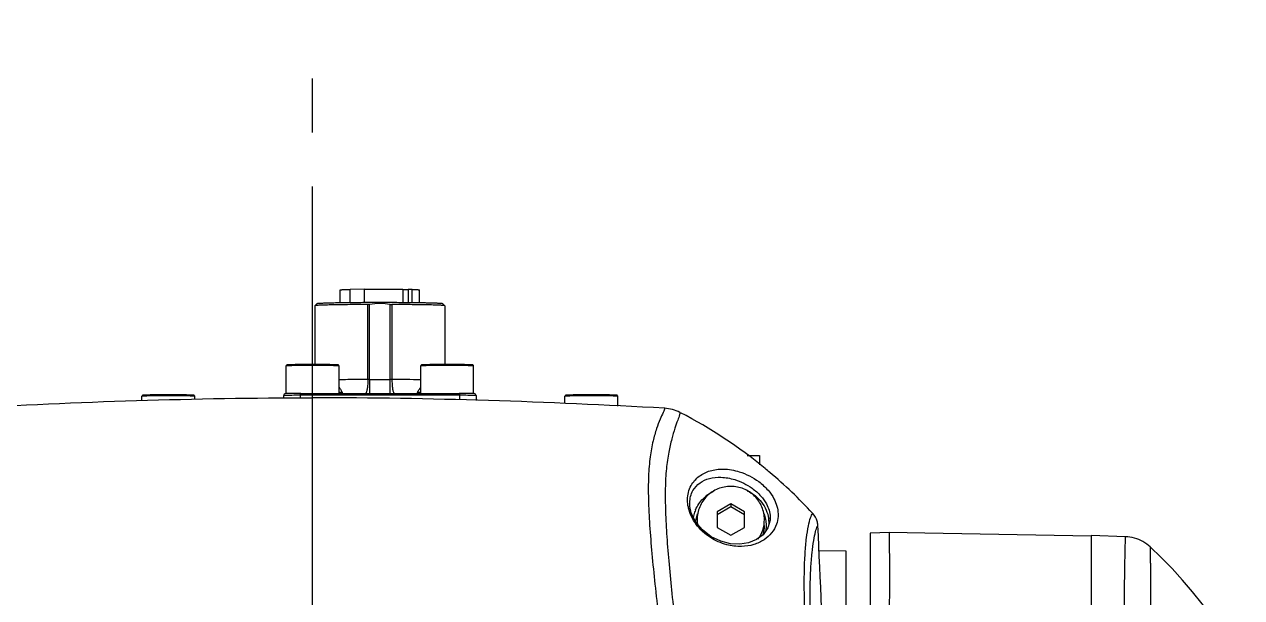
# Model space of a CAD drawing. Header units: millimetres. Extents: x 5828 to 6704, y 123 to 421.
# Drawn here: x 6371.27 to 6379.71, y 275.96 to 279.94 of the extents above; entities that cross this region are included whole.
import ezdxf

# ---------------------------------------------------------------- set-up
doc = ezdxf.new("R2010")
doc.units = ezdxf.units.MM
doc.linetypes.add('CENTER', pattern=[0.6, 0.375, -0.075, 0.075, -0.075])
doc.layers.add('中心线', color=7, linetype='Continuous')
doc.layers.add('外形图', color=7, linetype='Continuous')

msp = doc.modelspace()

# ---------------------------------------------------------------- linework, layer by layer
at = {"layer": '中心线', "linetype": 'CENTER', "ltscale": 5}
msp.add_line((6373.2689, 231.9387), (6373.2689, 279.9387), dxfattribs=at)
at = {"layer": '外形图', "color": 7, "linetype": 'Continuous'}
for p, q in [((6373.4606, 278.0072), (6373.4606, 278.0973)), ((6373.6266, 278.1022), (6373.5292, 278.1008)), ((6373.5292, 278.0081), (6373.5292, 278.1008)), ((6373.6266, 278.1022), (6373.6266, 278.0088)), ((6373.8942, 278.1017), (6373.8942, 278.0085)), ((6373.9602, 278.1004), (6373.9312, 278.0998)), ((6373.9312, 278.0998), (6373.9312, 278.0082)), ((6373.9602, 278.0079), (6373.9602, 278.1004)), ((6374.0106, 278.0072), (6374.0106, 278.0973)), ((6373.2857, 277.9875), (6373.2856, 277.9874)), ((6373.2856, 277.9874), (6373.2856, 277.5798)), ((6373.299, 278.0009), (6373.2857, 277.9875)), ((6373.652, 277.476), (6373.652, 277.9959)), ((6373.6644, 277.476), (6373.6644, 277.9969)), ((6373.8068, 277.38), (6373.8068, 277.9969)), ((6373.8192, 277.9959), (6373.8192, 277.476)), ((6374.107, 277.9922), (6374.1054, 277.9923)), ((6374.1722, 278.0009), (6374.1855, 277.9875)), ((6374.1856, 277.9874), (6374.1855, 277.9875)), ((6374.1856, 277.9874), (6374.1856, 277.5798)), ((6373.0856, 277.3781), (6373.0856, 277.5697)), ((6373.4523, 277.38), (6373.4523, 277.5697)), ((6374.0189, 277.38), (6374.0189, 277.5697)), ((6374.3856, 277.3781), (6374.3856, 277.5697)), ((6373.6644, 277.476), (6373.6644, 277.38)), ((6373.6644, 277.476), (6373.8068, 277.476)), ((6373.1866, 277.38), (6373.1865, 277.38)), ((6373.1866, 277.38), (6374.2846, 277.38)), ((6374.2847, 277.38), (6374.2846, 277.38)), ((6372.0856, 277.3294), (6372.0856, 277.3595)), ((6372.4523, 277.3405), (6372.4523, 277.3595)), ((6373.0689, 277.3476), (6373.0689, 277.3648)), ((6373.0855, 277.3781), (6373.0819, 277.378)), ((6373.1818, 277.3669), (6373.1818, 277.3488)), ((6374.2894, 277.3669), (6373.1818, 277.3669)), ((6373.2689, 269.7521), (6373.2689, 277.3497)), ((6374.2894, 277.3343), (6374.2894, 277.3669)), ((6374.3893, 277.378), (6374.3857, 277.3781)), ((6374.4023, 277.3648), (6374.4023, 277.3309)), ((6375.0189, 277.3096), (6375.0189, 277.3595)), ((6375.3856, 277.2921), (6375.3856, 277.3595)), ((6375.8202, 277.2459), (6375.8173, 277.2474)), ((6375.8201, 277.2457), (6375.8173, 277.2474)), ((6376.2823, 276.9497), (6376.3689, 276.9497)), ((6376.3689, 276.9497), (6376.3689, 276.8839)), ((6375.8845, 276.6144), (6375.8845, 276.6223)), ((6375.8857, 276.5957), (6375.8845, 276.6144)), ((6375.8858, 276.5951), (6375.8857, 276.5957)), ((6376.1689, 276.613), (6376.0737, 276.5587)), ((6376.1689, 276.5922), (6376.0737, 276.5378)), ((6376.0737, 276.5587), (6376.0737, 276.4501)), ((6376.1689, 276.613), (6376.1689, 276.5922)), ((6376.2642, 276.5587), (6376.1689, 276.613)), ((6376.2642, 276.5378), (6376.1689, 276.5922)), ((6376.2642, 276.4501), (6376.2642, 276.5587)), ((6376.7369, 276.5479), (6376.7351, 276.5496)), ((6376.7369, 276.5479), (6376.7352, 276.5497)), ((6376.4415, 276.5006), (6376.4414, 276.4999)), ((6376.4423, 276.5126), (6376.4415, 276.5006)), ((6376.4423, 276.5229), (6376.4423, 276.5126)), ((6376.0737, 276.4501), (6376.1689, 276.3957)), ((6376.1689, 276.3957), (6376.2642, 276.4501)), ((6377.269, 276.4149), (6377.1356, 276.4102)), ((6377.1356, 276.4102), (6377.1356, 269.1803)), ((6378.6689, 276.3944), (6378.6689, 263.6395)), ((6378.9052, 276.386), (6378.6689, 276.3944)), ((6376.9689, 276.2848), (6376.7802, 276.2881)), ((6376.9689, 269.4147), (6376.9689, 276.2848))]:
    msp.add_line(p, q, dxfattribs=at)
for points in [[(6376.4414, 276.5), (6376.4265, 276.4475), (6376.3928, 276.3999), (6376.3471, 276.3655), (6376.2927, 276.3434), (6376.2323, 276.3337), (6376.1673, 276.3368), (6376.0992, 276.3539), (6376.0321, 276.386), (6375.972, 276.4324), (6375.9246, 276.4899), (6375.8951, 276.5523), (6375.8858, 276.5952)], [(6378.6689, 276.3892), (6377.5152, 276.4105), (6377.269, 276.4149)], [(6379.0769, 276.3151), (6379.0663, 276.3244), (6379.0538, 276.3342), (6379.0407, 276.3432), (6379.0271, 276.3515), (6379.013, 276.3589), (6378.9985, 276.3655), (6378.9836, 276.3712), (6378.9683, 276.376), (6378.9529, 276.3799), (6378.9372, 276.3829), (6378.9213, 276.3849), (6378.9052, 276.386)], [(6379.7115, 275.5058), (6379.6747, 275.5709), (6379.6207, 275.6605), (6379.5633, 275.7488), (6379.5026, 275.8356), (6379.4387, 275.9207), (6379.3717, 276.0041), (6379.3018, 276.0855), (6379.2289, 276.1649), (6379.1531, 276.2422), (6379.0769, 276.3151)]]:
    msp.add_lwpolyline(points, dxfattribs=at)
for centre, radius, start, end in [((6373.9459, 272.178), 5.8165, 88.42853, 88.93745), ((6373.6502, 264.6959), 12.7798, 90.61639, 90.88835), ((6373.7138, 258.8661), 18.6099, 90.19011, 90.61909), ((6373.6643, 274.0728), 3.4032, 89.99884, 90.20723), ((6373.8068, 274.0428), 3.4332, 89.79366, 90.00028), ((6373.7662, 260.2964), 17.1796, 89.15642, 89.82342), ((6373.4506, 260.8869), 16.4952, 90.91711, 91.26816), ((6374.0457, 262.2026), 15.1793, 88.71663, 89.0981), ((6373.0822, 277.3648), 0.0132, 91.23978, 180.07121), ((6373.4447, 260.7308), 16.6383, 90.90538, 91.29421), ((6374.0547, 262.202), 15.1668, 88.68693, 89.11348), ((6374.389, 277.3648), 0.0132, 359.9288, 88.76023), ((6375.7886, 277.2462), 0.0278, 1.3127, 3.40504), ((6374.287, 274.2819), 3.337, 50.56618, 62.64832), ((6374.2794, 274.271), 3.3502, 49.85692, 50.58476), ((6374.2923, 274.2856), 3.3308, 42.8237, 49.86375), ((6376.1313, 276.643), 0.2624, 190.52386, 193.04454), ((6376.164, 276.4655), 0.2621, 159.81676, 168.25671), ((6376.1619, 276.4662), 0.2599, 155.94171, 159.7934), ((6376.1646, 276.4624), 0.2426, 160.07482, 169.62356), ((6376.1733, 276.4624), 0.2426, 10.37644, 19.92522), ((6376.7594, 276.527), 0.03, 137.25277, 138.51536), ((6376.1651, 276.4623), 0.2432, 169.6152, 173.8984), ((6376.1629, 276.5045), 0.2273, 180.03839, 189.53988), ((6376.1734, 276.5046), 0.2289, 323.26923, 359.94138), ((6376.1726, 276.463), 0.2296, 343.51602, 359.92274), ((6376.1742, 276.4625), 0.2417, 0.59847, 10.39695), ((6376.1763, 276.4627), 0.2396, 354.6382, 359.42438), ((6376.1793, 276.4627), 0.2367, 359.43298, 0.56702), ((6376.1729, 276.4653), 0.263, 7.24924, 9.96256), ((6376.1754, 276.4656), 0.2606, 2.06833, 7.25442), ((6376.6364, 276.4559), 0.1365, 3.75965, 15.9564), ((6376.6345, 276.4557), 0.1384, 2.787, 3.7858), ((6311.8671, 273.2757), 64.9839, 0.800074, 2.811177), ((6376.1731, 276.463), 0.2429, 350.27931, 354.6412)]:
    msp.add_arc(centre, radius, start, end, dxfattribs=at)
for points, knots in [([(6373.4606, 278.0973), (6373.4606, 278.0974), (6373.4607, 278.0975), (6373.4611, 278.0977), (6373.4619, 278.0979), (6373.4633, 278.0981), (6373.4652, 278.0983), (6373.4677, 278.0985), (6373.4708, 278.0988), (6373.4744, 278.099), (6373.4802, 278.0993), (6373.4888, 278.0997), (6373.5006, 278.1001), (6373.5143, 278.1005), (6373.524, 278.1007), (6373.5292, 278.1008)], [0, 0, 0, 0, 0.002006, 0.005512, 0.018182, 0.038759, 0.067312, 0.103817, 0.148219, 0.200435, 0.260365, 0.402879, 0.574617, 0.7742, 1, 1, 1, 1]), ([(6373.6266, 278.1022), (6373.6724, 278.1026), (6373.7616, 278.1028), (6373.8508, 278.1022), (6373.8942, 278.1017)], [0, 0, 0, 0, 0.513581, 1, 1, 1, 1]), ([(6373.8942, 278.0996), (6373.9009, 278.0996), (6373.9132, 278.0996), (6373.9256, 278.0997), (6373.9312, 278.0998)], [0, 0, 0, 0, 0.540348, 1, 1, 1, 1]), ([(6373.9602, 278.1004), (6373.9641, 278.1003), (6373.9713, 278.1001), (6373.9814, 278.0997), (6373.99, 278.0994), (6373.9972, 278.099), (6374.0022, 278.0987), (6374.0054, 278.0984), (6374.0072, 278.0982), (6374.0086, 278.098), (6374.0097, 278.0978), (6374.0103, 278.0976), (6374.0106, 278.0974), (6374.0106, 278.0973)], [0, 0, 0, 0, 0.227797, 0.428073, 0.599614, 0.741446, 0.852747, 0.89675, 0.932916, 0.961212, 0.981644, 0.994328, 1, 1, 1, 1]), ([(6373.2861, 277.9878), (6373.2861, 277.9878), (6373.2859, 277.9877), (6373.2858, 277.9876), (6373.2857, 277.9875)], [0, 0, 0, 0, 0.313237, 1, 1, 1, 1]), ([(6373.652, 277.9959), (6373.6279, 277.9958), (6373.5812, 277.9955), (6373.5139, 277.9949), (6373.4613, 277.9942), (6373.4228, 277.9936), (6373.397, 277.9931), (6373.3736, 277.9925), (6373.3528, 277.9919), (6373.3345, 277.9913), (6373.3191, 277.9907), (6373.3081, 277.9901), (6373.3007, 277.9896), (6373.2963, 277.9892), (6373.2927, 277.9889), (6373.2898, 277.9886), (6373.2877, 277.9882), (6373.2866, 277.988), (6373.2861, 277.9878)], [0, 0, 0, 0, 0.197442, 0.383061, 0.551705, 0.628175, 0.69869, 0.76276, 0.819939, 0.869833, 0.912095, 0.946436, 0.960561, 0.972625, 0.982607, 0.990497, 0.996289, 1, 1, 1, 1]), ([(6374.0444, 278.0066), (6374.0104, 278.0073), (6373.9365, 278.0083), (6373.8416, 278.0089), (6373.7595, 278.0091), (6373.6962, 278.0091), (6373.6338, 278.0089), (6373.5735, 278.0085), (6373.5167, 278.008), (6373.4721, 278.0074), (6373.439, 278.0069), (6373.4165, 278.0064), (6373.3957, 278.006), (6373.3767, 278.0055), (6373.3596, 278.005), (6373.3445, 278.0044), (6373.3315, 278.0039), (6373.322, 278.0034), (6373.3155, 278.003), (6373.3115, 278.0027), (6373.308, 278.0024), (6373.3051, 278.0021), (6373.3027, 278.0018), (6373.301, 278.0015), (6373.2998, 278.0012), (6373.2992, 278.001), (6373.299, 278.0009)], [0, 0, 0, 0, 0.136807, 0.297103, 0.381863, 0.467311, 0.551625, 0.633013, 0.709741, 0.780176, 0.812559, 0.842819, 0.870795, 0.896338, 0.919313, 0.939597, 0.957082, 0.971678, 0.977868, 0.983309, 0.987993, 0.991916, 0.995075, 0.997468, 0.9991, 1, 1, 1, 1]), ([(6373.6644, 277.9969), (6373.6634, 277.9967), (6373.6593, 277.9961), (6373.6551, 277.9959), (6373.652, 277.9959)], [0, 0, 0, 0, 0.25144, 1, 1, 1, 1]), ([(6373.8068, 277.9969), (6373.7833, 278.0006), (6373.7356, 278.0045), (6373.6879, 278.0006), (6373.6644, 277.9969)], [0, 0, 0, 0, 0.5, 1, 1, 1, 1]), ([(6373.8068, 277.9969), (6373.8078, 277.9967), (6373.8119, 277.9961), (6373.8161, 277.9959), (6373.8192, 277.9959)], [0, 0, 0, 0, 0.25144, 1, 1, 1, 1]), ([(6374.0538, 277.9935), (6374.0178, 277.9942), (6373.9396, 277.9952), (6373.8614, 277.9957), (6373.8192, 277.9959)], [0, 0, 0, 0, 0.460184, 1, 1, 1, 1]), ([(6374.1722, 278.0009), (6374.1721, 278.0009), (6374.1718, 278.0011), (6374.1712, 278.0013), (6374.1704, 278.0015), (6374.1688, 278.0018), (6374.1662, 278.0021), (6374.1623, 278.0025), (6374.1574, 278.0029), (6374.1516, 278.0033), (6374.1448, 278.0036), (6374.1371, 278.004), (6374.1285, 278.0044), (6374.1152, 278.0049), (6374.0964, 278.0054), (6374.0715, 278.0061), (6374.0538, 278.0064), (6374.0444, 278.0066)], [0, 0, 0, 0, 0.002988, 0.007749, 0.014382, 0.022919, 0.045736, 0.07621, 0.114293, 0.159911, 0.212963, 0.273335, 0.340888, 0.415471, 0.585031, 0.780467, 1, 1, 1, 1]), ([(6374.1853, 277.9877), (6374.1851, 277.9878), (6374.1843, 277.988), (6374.1829, 277.9883), (6374.181, 277.9886), (6374.1785, 277.9889), (6374.1754, 277.9892), (6374.1702, 277.9896), (6374.1624, 277.9901), (6374.1515, 277.9907), (6374.1384, 277.9912), (6374.1233, 277.9918), (6374.1126, 277.9921), (6374.107, 277.9922)], [0, 0, 0, 0, 0.011234, 0.029334, 0.054433, 0.086551, 0.125672, 0.171763, 0.284637, 0.424647, 0.591114, 0.783216, 1, 1, 1, 1]), ([(6374.1855, 277.9875), (6374.1855, 277.9875), (6374.1854, 277.9876), (6374.1854, 277.9876), (6374.1853, 277.9877)], [0, 0, 0, 0, 0.215905, 1, 1, 1, 1]), ([(6373.2689, 277.5798), (6373.2573, 277.5798), (6373.2344, 277.5798), (6373.2012, 277.5796), (6373.175, 277.5793), (6373.1557, 277.579), (6373.1428, 277.5788), (6373.1312, 277.5785), (6373.1209, 277.5783), (6373.1121, 277.578), (6373.1048, 277.5777), (6373.0997, 277.5774), (6373.0963, 277.5772), (6373.0944, 277.577), (6373.0927, 277.5768), (6373.0908, 277.5764), (6373.0886, 277.5756), (6373.0863, 277.5733), (6373.0856, 277.571), (6373.0856, 277.5697)], [0, 0, 0, 0, 0.186975, 0.366563, 0.531674, 0.606739, 0.675807, 0.738201, 0.793324, 0.840666, 0.879826, 0.91057, 0.922807, 0.933075, 0.941703, 0.949842, 0.963859, 0.979786, 1, 1, 1, 1]), ([(6373.2689, 277.5733), (6373.257, 277.5733), (6373.2336, 277.5732), (6373.2048, 277.573), (6373.1828, 277.5728), (6373.1674, 277.5727), (6373.153, 277.5725), (6373.1397, 277.5722), (6373.1277, 277.572), (6373.117, 277.5717), (6373.1078, 277.5714), (6373.101, 277.5712), (6373.0965, 277.5709), (6373.0936, 277.5708), (6373.0912, 277.5706), (6373.0893, 277.5704), (6373.0877, 277.5703), (6373.0866, 277.5701), (6373.086, 277.57), (6373.0857, 277.5699), (6373.0856, 277.5698), (6373.0856, 277.5697)], [0, 0, 0, 0, 0.194923, 0.382357, 0.470998, 0.555104, 0.633868, 0.706529, 0.772391, 0.830819, 0.881253, 0.92321, 0.940881, 0.95629, 0.969401, 0.980185, 0.988621, 0.994696, 0.998424, 0.999441, 1, 1, 1, 1]), ([(6373.4523, 277.5697), (6373.4523, 277.571), (6373.4516, 277.5733), (6373.4493, 277.5756), (6373.447, 277.5764), (6373.4451, 277.5768), (6373.4435, 277.577), (6373.4415, 277.5772), (6373.4382, 277.5774), (6373.4331, 277.5777), (6373.4258, 277.578), (6373.4169, 277.5783), (6373.4067, 277.5785), (6373.395, 277.5788), (6373.3821, 277.579), (6373.3628, 277.5793), (6373.3366, 277.5796), (6373.3035, 277.5798), (6373.2806, 277.5798), (6373.2689, 277.5798)], [0, 0, 0, 0, 0.020223, 0.036163, 0.05017, 0.058307, 0.066935, 0.077206, 0.089444, 0.120191, 0.159352, 0.206696, 0.261821, 0.324217, 0.393285, 0.468348, 0.633454, 0.813033, 1, 1, 1, 1]), ([(6373.4523, 277.5697), (6373.4523, 277.5698), (6373.4522, 277.5699), (6373.4519, 277.57), (6373.4512, 277.5701), (6373.4501, 277.5703), (6373.4486, 277.5704), (6373.4466, 277.5706), (6373.4442, 277.5708), (6373.4414, 277.5709), (6373.4368, 277.5712), (6373.4301, 277.5714), (6373.4209, 277.5717), (6373.4102, 277.572), (6373.3982, 277.5722), (6373.3849, 277.5725), (6373.3705, 277.5727), (6373.3551, 277.5728), (6373.333, 277.573), (6373.3042, 277.5732), (6373.2809, 277.5733), (6373.2689, 277.5733)], [0, 0, 0, 0, 0.000559, 0.001576, 0.005304, 0.011379, 0.019815, 0.030599, 0.04371, 0.059119, 0.07679, 0.118747, 0.169181, 0.227609, 0.293471, 0.366132, 0.444896, 0.529002, 0.617643, 0.805077, 1, 1, 1, 1]), ([(6374.2023, 277.5798), (6374.1906, 277.5798), (6374.1677, 277.5798), (6374.1345, 277.5796), (6374.1084, 277.5793), (6374.0891, 277.579), (6374.0762, 277.5788), (6374.0645, 277.5785), (6374.0542, 277.5783), (6374.0454, 277.578), (6374.0381, 277.5777), (6374.033, 277.5774), (6374.0297, 277.5772), (6374.0277, 277.577), (6374.0261, 277.5768), (6374.0242, 277.5764), (6374.0219, 277.5756), (6374.0196, 277.5733), (6374.0189, 277.571), (6374.0189, 277.5697)], [0, 0, 0, 0, 0.186975, 0.366563, 0.531674, 0.606739, 0.675807, 0.738201, 0.793324, 0.840666, 0.879826, 0.91057, 0.922807, 0.933075, 0.941703, 0.949842, 0.963859, 0.979786, 1, 1, 1, 1]), ([(6374.2023, 277.5733), (6374.1903, 277.5733), (6374.167, 277.5732), (6374.1381, 277.573), (6374.1161, 277.5728), (6374.1007, 277.5727), (6374.0863, 277.5725), (6374.073, 277.5722), (6374.061, 277.572), (6374.0503, 277.5717), (6374.0411, 277.5714), (6374.0344, 277.5712), (6374.0298, 277.5709), (6374.027, 277.5708), (6374.0246, 277.5706), (6374.0226, 277.5704), (6374.0211, 277.5703), (6374.02, 277.5701), (6374.0193, 277.57), (6374.019, 277.5699), (6374.0189, 277.5698), (6374.0189, 277.5697)], [0, 0, 0, 0, 0.194923, 0.382357, 0.470998, 0.555104, 0.633868, 0.706529, 0.772391, 0.830819, 0.881253, 0.92321, 0.940881, 0.95629, 0.969401, 0.980185, 0.988621, 0.994696, 0.998424, 0.999441, 1, 1, 1, 1]), ([(6374.3856, 277.5697), (6374.3856, 277.571), (6374.3849, 277.5733), (6374.3826, 277.5756), (6374.3804, 277.5764), (6374.3785, 277.5768), (6374.3768, 277.577), (6374.3749, 277.5772), (6374.3715, 277.5774), (6374.3664, 277.5777), (6374.3591, 277.578), (6374.3503, 277.5783), (6374.34, 277.5785), (6374.3284, 277.5788), (6374.3155, 277.579), (6374.2962, 277.5793), (6374.27, 277.5796), (6374.2368, 277.5798), (6374.2139, 277.5798), (6374.2023, 277.5798)], [0, 0, 0, 0, 0.020223, 0.036163, 0.05017, 0.058307, 0.066935, 0.077206, 0.089444, 0.120191, 0.159352, 0.206696, 0.261821, 0.324217, 0.393285, 0.468348, 0.633454, 0.813033, 1, 1, 1, 1]), ([(6374.3856, 277.5697), (6374.3856, 277.5698), (6374.3855, 277.5699), (6374.3852, 277.57), (6374.3846, 277.5701), (6374.3835, 277.5703), (6374.3819, 277.5704), (6374.38, 277.5706), (6374.3776, 277.5708), (6374.3747, 277.5709), (6374.3702, 277.5712), (6374.3634, 277.5714), (6374.3542, 277.5717), (6374.3435, 277.572), (6374.3315, 277.5722), (6374.3182, 277.5725), (6374.3038, 277.5727), (6374.2884, 277.5728), (6374.2664, 277.573), (6374.2376, 277.5732), (6374.2142, 277.5733), (6374.2023, 277.5733)], [0, 0, 0, 0, 0.000559, 0.001576, 0.005304, 0.011379, 0.019815, 0.030599, 0.04371, 0.059119, 0.07679, 0.118747, 0.169181, 0.227609, 0.293471, 0.366132, 0.444896, 0.529002, 0.617643, 0.805077, 1, 1, 1, 1]), ([(6373.652, 277.476), (6373.652, 277.465), (6373.6516, 277.4489), (6373.6499, 277.4283), (6373.6482, 277.4146), (6373.6461, 277.4027), (6373.6437, 277.3928), (6373.6414, 277.3861), (6373.6393, 277.3821), (6373.6382, 277.3806), (6373.6376, 277.3799)], [0, 0, 0, 0, 0.335923, 0.491627, 0.633471, 0.757749, 0.861397, 0.942283, 0.973968, 1, 1, 1, 1]), ([(6373.8192, 277.476), (6373.8192, 277.465), (6373.8196, 277.4489), (6373.8213, 277.4283), (6373.823, 277.4146), (6373.8251, 277.4027), (6373.8275, 277.3928), (6373.8298, 277.3861), (6373.8319, 277.3821), (6373.833, 277.3806), (6373.8336, 277.3799)], [0, 0, 0, 0, 0.335918, 0.49162, 0.633464, 0.757741, 0.861391, 0.94228, 0.973967, 1, 1, 1, 1]), ([(6373.1865, 277.38), (6373.1862, 277.38), (6373.1855, 277.3798), (6373.1847, 277.379), (6373.1839, 277.3778), (6373.1832, 277.3762), (6373.1826, 277.3743), (6373.182, 277.3712), (6373.1818, 277.3687), (6373.1818, 277.3669)], [0, 0, 0, 0, 0.063527, 0.139746, 0.235674, 0.353561, 0.492686, 0.65019, 1, 1, 1, 1]), ([(6373.4523, 277.4231), (6373.4566, 277.417), (6373.4625, 277.4082), (6373.4693, 277.3967), (6373.472, 277.3914), (6373.4732, 277.389)], [0, 0, 0, 0, 0.557404, 0.796248, 1, 1, 1, 1]), ([(6373.4523, 277.3879), (6373.4565, 277.388), (6373.4635, 277.3883), (6373.4704, 277.3887), (6373.4732, 277.389)], [0, 0, 0, 0, 0.602753, 1, 1, 1, 1]), ([(6373.4732, 277.389), (6373.474, 277.3875), (6373.4746, 277.385), (6373.4739, 277.3818), (6373.4732, 277.3805), (6373.4727, 277.38)], [0, 0, 0, 0, 0.536219, 0.771938, 1, 1, 1, 1]), ([(6373.9985, 277.38), (6373.998, 277.3805), (6373.9973, 277.3818), (6373.9966, 277.385), (6373.9972, 277.3875), (6373.998, 277.389)], [0, 0, 0, 0, 0.228067, 0.463792, 1, 1, 1, 1]), ([(6373.998, 277.389), (6373.9992, 277.3914), (6374.0019, 277.3967), (6374.0087, 277.4082), (6374.0146, 277.417), (6374.0189, 277.4231)], [0, 0, 0, 0, 0.203748, 0.442593, 1, 1, 1, 1]), ([(6373.998, 277.389), (6374.0008, 277.3887), (6374.0077, 277.3883), (6374.0147, 277.388), (6374.0189, 277.3879)], [0, 0, 0, 0, 0.397245, 1, 1, 1, 1]), ([(6374.2894, 277.3669), (6374.2894, 277.3687), (6374.2892, 277.3712), (6374.2886, 277.3743), (6374.288, 277.3762), (6374.2873, 277.3778), (6374.2865, 277.379), (6374.2857, 277.3798), (6374.285, 277.38), (6374.2847, 277.38)], [0, 0, 0, 0, 0.349811, 0.507314, 0.646439, 0.764326, 0.860254, 0.936473, 1, 1, 1, 1]), ([(6372.2689, 277.3696), (6372.2573, 277.3696), (6372.2344, 277.3695), (6372.2012, 277.3693), (6372.175, 277.3691), (6372.1557, 277.3688), (6372.1428, 277.3686), (6372.1312, 277.3683), (6372.1209, 277.368), (6372.1121, 277.3678), (6372.1048, 277.3675), (6372.0997, 277.3672), (6372.0963, 277.3669), (6372.0944, 277.3668), (6372.0927, 277.3665), (6372.0908, 277.3662), (6372.0886, 277.3653), (6372.0863, 277.3631), (6372.0856, 277.3608), (6372.0856, 277.3595)], [0, 0, 0, 0, 0.186975, 0.366563, 0.531674, 0.606739, 0.675807, 0.738201, 0.793324, 0.840666, 0.879826, 0.91057, 0.922807, 0.933075, 0.941703, 0.949842, 0.963859, 0.979786, 1, 1, 1, 1]), ([(6372.2689, 277.363), (6372.257, 277.363), (6372.2336, 277.363), (6372.2048, 277.3628), (6372.1828, 277.3626), (6372.1674, 277.3624), (6372.153, 277.3622), (6372.1397, 277.362), (6372.1277, 277.3618), (6372.117, 277.3615), (6372.1078, 277.3612), (6372.101, 277.3609), (6372.0965, 277.3607), (6372.0936, 277.3605), (6372.0912, 277.3604), (6372.0893, 277.3602), (6372.0877, 277.3601), (6372.0866, 277.3599), (6372.086, 277.3597), (6372.0857, 277.3596), (6372.0856, 277.3595), (6372.0856, 277.3595)], [0, 0, 0, 0, 0.194923, 0.382357, 0.470998, 0.555104, 0.633868, 0.706529, 0.772391, 0.830819, 0.881253, 0.92321, 0.940881, 0.95629, 0.969401, 0.980185, 0.988621, 0.994696, 0.998424, 0.999441, 1, 1, 1, 1]), ([(6372.4523, 277.3595), (6372.4523, 277.3608), (6372.4516, 277.3631), (6372.4493, 277.3653), (6372.447, 277.3662), (6372.4451, 277.3665), (6372.4435, 277.3668), (6372.4415, 277.3669), (6372.4382, 277.3672), (6372.4331, 277.3675), (6372.4258, 277.3678), (6372.4169, 277.368), (6372.4067, 277.3683), (6372.395, 277.3686), (6372.3821, 277.3688), (6372.3628, 277.3691), (6372.3366, 277.3693), (6372.3035, 277.3695), (6372.2806, 277.3696), (6372.2689, 277.3696)], [0, 0, 0, 0, 0.020223, 0.036163, 0.05017, 0.058307, 0.066935, 0.077206, 0.089444, 0.120191, 0.159352, 0.206696, 0.261821, 0.324217, 0.393285, 0.468348, 0.633454, 0.813033, 1, 1, 1, 1]), ([(6372.4523, 277.3595), (6372.4523, 277.3595), (6372.4522, 277.3596), (6372.4519, 277.3597), (6372.4512, 277.3599), (6372.4501, 277.3601), (6372.4486, 277.3602), (6372.4466, 277.3604), (6372.4442, 277.3605), (6372.4414, 277.3607), (6372.4368, 277.3609), (6372.4301, 277.3612), (6372.4209, 277.3615), (6372.4102, 277.3618), (6372.3982, 277.362), (6372.3849, 277.3622), (6372.3705, 277.3624), (6372.3551, 277.3626), (6372.333, 277.3628), (6372.3042, 277.363), (6372.2809, 277.363), (6372.2689, 277.363)], [0, 0, 0, 0, 0.000559, 0.001576, 0.005304, 0.011379, 0.019815, 0.030599, 0.04371, 0.059119, 0.07679, 0.118747, 0.169181, 0.227609, 0.293471, 0.366132, 0.444896, 0.529002, 0.617643, 0.805077, 1, 1, 1, 1]), ([(6375.2023, 277.3696), (6375.1906, 277.3696), (6375.1677, 277.3695), (6375.1345, 277.3693), (6375.1084, 277.3691), (6375.0891, 277.3688), (6375.0762, 277.3686), (6375.0645, 277.3683), (6375.0542, 277.368), (6375.0454, 277.3678), (6375.0381, 277.3675), (6375.033, 277.3672), (6375.0297, 277.3669), (6375.0277, 277.3668), (6375.0261, 277.3665), (6375.0242, 277.3662), (6375.0219, 277.3653), (6375.0196, 277.3631), (6375.0189, 277.3608), (6375.0189, 277.3595)], [0, 0, 0, 0, 0.186975, 0.366563, 0.531674, 0.606739, 0.675807, 0.738201, 0.793324, 0.840666, 0.879826, 0.91057, 0.922807, 0.933075, 0.941703, 0.949842, 0.963859, 0.979786, 1, 1, 1, 1]), ([(6375.2023, 277.363), (6375.1903, 277.363), (6375.167, 277.363), (6375.1381, 277.3628), (6375.1161, 277.3626), (6375.1007, 277.3624), (6375.0863, 277.3622), (6375.073, 277.362), (6375.061, 277.3618), (6375.0503, 277.3615), (6375.0411, 277.3612), (6375.0344, 277.3609), (6375.0298, 277.3607), (6375.027, 277.3605), (6375.0246, 277.3604), (6375.0226, 277.3602), (6375.0211, 277.3601), (6375.02, 277.3599), (6375.0193, 277.3597), (6375.019, 277.3596), (6375.0189, 277.3595), (6375.0189, 277.3595)], [0, 0, 0, 0, 0.194923, 0.382357, 0.470998, 0.555104, 0.633868, 0.706529, 0.772391, 0.830819, 0.881253, 0.92321, 0.940881, 0.95629, 0.969401, 0.980185, 0.988621, 0.994696, 0.998424, 0.999441, 1, 1, 1, 1]), ([(6375.3856, 277.3595), (6375.3856, 277.3608), (6375.3849, 277.3631), (6375.3826, 277.3653), (6375.3804, 277.3662), (6375.3785, 277.3665), (6375.3768, 277.3668), (6375.3749, 277.3669), (6375.3715, 277.3672), (6375.3664, 277.3675), (6375.3591, 277.3678), (6375.3503, 277.368), (6375.34, 277.3683), (6375.3284, 277.3686), (6375.3155, 277.3688), (6375.2962, 277.3691), (6375.27, 277.3693), (6375.2368, 277.3695), (6375.2139, 277.3696), (6375.2023, 277.3696)], [0, 0, 0, 0, 0.020223, 0.036163, 0.05017, 0.058307, 0.066935, 0.077206, 0.089444, 0.120191, 0.159352, 0.206696, 0.261821, 0.324217, 0.393285, 0.468348, 0.633454, 0.813033, 1, 1, 1, 1]), ([(6375.3856, 277.3595), (6375.3856, 277.3595), (6375.3855, 277.3596), (6375.3852, 277.3597), (6375.3846, 277.3599), (6375.3835, 277.3601), (6375.3819, 277.3602), (6375.38, 277.3604), (6375.3776, 277.3605), (6375.3747, 277.3607), (6375.3702, 277.3609), (6375.3634, 277.3612), (6375.3542, 277.3615), (6375.3435, 277.3618), (6375.3315, 277.362), (6375.3182, 277.3622), (6375.3038, 277.3624), (6375.2884, 277.3626), (6375.2664, 277.3628), (6375.2376, 277.363), (6375.2142, 277.363), (6375.2023, 277.363)], [0, 0, 0, 0, 0.000559, 0.001576, 0.005304, 0.011379, 0.019815, 0.030599, 0.04371, 0.059119, 0.07679, 0.118747, 0.169181, 0.227609, 0.293471, 0.366132, 0.444896, 0.529002, 0.617643, 0.805077, 1, 1, 1, 1]), ([(6375.7105, 277.2767), (6375.7101, 277.2724), (6375.707, 277.2624), (6375.6959, 277.2377), (6375.6755, 277.1962), (6375.651, 277.1304), (6375.6272, 277.0432), (6375.6072, 276.9329), (6375.5963, 276.798), (6375.5968, 276.6396), (6375.6057, 276.4603), (6375.6216, 276.2637), (6375.6504, 275.9768), (6375.6974, 275.599), (6375.7542, 275.1307), (6375.7802, 274.8112), (6375.7893, 274.6497)], [0, 0, 0, 0, 0.004872, 0.01163, 0.030752, 0.057052, 0.090865, 0.132827, 0.183664, 0.243646, 0.311759, 0.3866, 0.466682, 0.637723, 0.817113, 1, 1, 1, 1]), ([(6375.8143, 277.2322), (6375.8109, 277.2192), (6375.7983, 277.1885), (6375.7785, 277.1336), (6375.7574, 277.0597), (6375.7367, 276.9662), (6375.7198, 276.8512), (6375.713, 276.714), (6375.7155, 276.5562), (6375.725, 276.3805), (6375.7404, 276.19), (6375.7675, 275.9152), (6375.8097, 275.5551), (6375.8556, 275.1096), (6375.8739, 274.8063), (6375.8801, 274.6531)], [0, 0, 0, 0, 0.015587, 0.038066, 0.06747, 0.104152, 0.148592, 0.201461, 0.262519, 0.330659, 0.404591, 0.483054, 0.649394, 0.823057, 1, 1, 1, 1]), ([(6375.8164, 277.2468), (6375.8164, 277.2458), (6375.8163, 277.2408), (6375.8152, 277.236), (6375.8143, 277.2322)], [0, 0, 0, 0, 0.219948, 1, 1, 1, 1]), ([(6375.8691, 276.6434), (6375.8697, 276.6768), (6375.8849, 276.7398), (6375.9461, 276.8095), (6376.0267, 276.8482), (6376.1239, 276.8595), (6376.2424, 276.8385), (6376.3488, 276.7844), (6376.4263, 276.7141), (6376.478, 276.6408), (6376.4958, 276.5806), (6376.4968, 276.5447)], [0, 0, 0, 0, 0.111999, 0.20748, 0.301825, 0.405625, 0.531062, 0.700708, 0.79825, 0.879513, 1, 1, 1, 1]), ([(6375.8845, 276.6223), (6375.885, 276.651), (6375.8987, 276.7051), (6375.9529, 276.7633), (6376.0228, 276.7942), (6376.1066, 276.802), (6376.2097, 276.7829), (6376.3047, 276.7354), (6376.3764, 276.6729), (6376.4246, 276.6075), (6376.4414, 276.5541), (6376.4423, 276.5229)], [0, 0, 0, 0, 0.109953, 0.2026, 0.294552, 0.396282, 0.519739, 0.690963, 0.795586, 0.880567, 1, 1, 1, 1]), ([(6375.9246, 276.5721), (6375.9373, 276.6006), (6375.9735, 276.6536), (6376.0258, 276.6905), (6376.0542, 276.7039)], [0, 0, 0, 0, 0.498867, 1, 1, 1, 1]), ([(6376.4023, 276.5044), (6376.4023, 276.5344), (6376.3901, 276.5951), (6376.3381, 276.6717), (6376.2604, 276.7229), (6376.1689, 276.7408), (6376.0775, 276.7229), (6375.9998, 276.6717), (6375.9478, 276.5951), (6375.9356, 276.5344), (6375.9356, 276.5044)], [0, 0, 0, 0, 0.124284, 0.248988, 0.374286, 0.5, 0.625714, 0.751012, 0.875716, 1, 1, 1, 1]), ([(6376.2837, 276.7039), (6376.3216, 276.6861), (6376.3898, 276.6318), (6376.4248, 276.5518), (6376.432, 276.5108)], [0, 0, 0, 0, 0.501222, 1, 1, 1, 1]), ([(6375.8733, 276.595), (6375.8725, 276.5992), (6375.87, 276.6152), (6375.869, 276.6315), (6375.8691, 276.6434)], [0, 0, 0, 0, 0.263503, 1, 1, 1, 1]), ([(6376.4854, 276.4722), (6376.4778, 276.4507), (6376.4544, 276.4092), (6376.3996, 276.3601), (6376.3269, 276.3268), (6376.2375, 276.3137), (6376.1327, 276.327), (6376.0202, 276.3763), (6375.924, 276.4639), (6375.8848, 276.5441), (6375.8757, 276.5837)], [0, 0, 0, 0, 0.086733, 0.176942, 0.275197, 0.386241, 0.516121, 0.671382, 0.845591, 1, 1, 1, 1]), ([(6376.4968, 276.5447), (6376.4969, 276.5384), (6376.4965, 276.5138), (6376.4914, 276.4894), (6376.4854, 276.4722)], [0, 0, 0, 0, 0.258858, 1, 1, 1, 1]), ([(6376.7518, 274.196), (6376.7502, 274.323), (6376.7442, 274.5757), (6376.7282, 274.9512), (6376.7085, 275.3172), (6376.6893, 275.6655), (6376.6785, 275.9395), (6376.6783, 276.1387), (6376.6832, 276.2654), (6376.6924, 276.3714), (6376.7047, 276.4535), (6376.717, 276.506), (6376.7283, 276.534), (6376.734, 276.5435), (6376.7369, 276.5469)], [0, 0, 0, 0, 0.161502, 0.321372, 0.477783, 0.627412, 0.764885, 0.826397, 0.880611, 0.926053, 0.961576, 0.986105, 0.994278, 1, 1, 1, 1]), ([(6376.7817, 274.1915), (6376.78, 274.3114), (6376.7745, 274.5497), (6376.7614, 274.9041), (6376.7448, 275.2502), (6376.7281, 275.5815), (6376.719, 275.8438), (6376.7188, 276.0366), (6376.7231, 276.1616), (6376.7314, 276.268), (6376.742, 276.353), (6376.754, 276.414), (6376.7638, 276.4464), (6376.7698, 276.4576)], [0, 0, 0, 0, 0.158251, 0.314784, 0.468232, 0.615808, 0.75271, 0.814843, 0.87034, 0.917713, 0.955759, 0.983255, 1, 1, 1, 1]), ([(6377.2686, 273.7116), (6377.2688, 273.7354), (6377.2696, 273.7711), (6377.2705, 273.8186), (6377.271, 273.8541), (6377.2712, 273.8895), (6377.2712, 273.9248), (6377.2708, 273.96), (6377.2703, 273.9951), (6377.2697, 274.03), (6377.269, 274.0764), (6377.2686, 274.134), (6377.2689, 274.2027), (6377.2696, 274.2708), (6377.2702, 274.3383), (6377.2705, 274.4051), (6377.2706, 274.4712), (6377.2704, 274.5579), (6377.2696, 274.6645), (6377.2684, 274.7899), (6377.2676, 274.9121), (6377.2675, 275.0307), (6377.2679, 275.1456), (6377.2685, 275.2389), (6377.269, 275.3116), (6377.2695, 275.3814), (6377.27, 275.4659), (6377.27, 275.5639), (6377.2695, 275.6426), (6377.2691, 275.7032), (6377.2689, 275.7469), (6377.2689, 275.7893), (6377.2693, 275.8432), (6377.2701, 275.9074), (6377.2712, 275.9805), (6377.2722, 276.0482), (6377.2726, 276.1105), (6377.2726, 276.1672), (6377.2719, 276.2182), (6377.2709, 276.2634), (6377.27, 276.2975), (6377.2693, 276.3218), (6377.269, 276.3378), (6377.2689, 276.3523), (6377.269, 276.3653), (6377.2691, 276.3768), (6377.2693, 276.3868), (6377.2695, 276.3952), (6377.2695, 276.4012), (6377.2695, 276.4053), (6377.2695, 276.4078), (6377.2694, 276.4099), (6377.2694, 276.4117), (6377.2693, 276.413), (6377.2692, 276.4139), (6377.2691, 276.4144), (6377.2691, 276.4146), (6377.2691, 276.4148), (6377.269, 276.4149), (6377.269, 276.4149)], [0, 0, 0, 0, 0.026413, 0.039577, 0.052709, 0.065806, 0.078865, 0.091885, 0.104863, 0.117796, 0.130683, 0.156309, 0.181726, 0.206922, 0.231885, 0.256605, 0.281072, 0.305276, 0.352862, 0.399293, 0.444499, 0.488405, 0.530935, 0.57201, 0.591977, 0.611552, 0.649489, 0.685755, 0.720287, 0.736885, 0.753027, 0.768706, 0.783917, 0.812908, 0.839958, 0.865024, 0.888066, 0.909047, 0.927933, 0.944691, 0.959287, 0.965763, 0.971685, 0.97705, 0.981856, 0.986101, 0.989783, 0.9929, 0.995451, 0.996514, 0.997436, 0.998215, 0.998854, 0.999351, 0.999707, 0.999832, 0.999922, 0.999978, 1, 1, 1, 1]), ([(6378.9052, 276.386), (6378.9051, 276.386), (6378.905, 276.3858), (6378.9049, 276.3854), (6378.9048, 276.3848), (6378.9046, 276.3836), (6378.9044, 276.3814), (6378.9041, 276.3782), (6378.9039, 276.3739), (6378.9036, 276.3688), (6378.9034, 276.3627), (6378.9031, 276.3557), (6378.9029, 276.3477), (6378.9025, 276.3352), (6378.9021, 276.3172), (6378.9015, 276.2929), (6378.9009, 276.2649), (6378.9003, 276.2332), (6378.8997, 276.1979), (6378.899, 276.159), (6378.8983, 276.1165), (6378.8977, 276.0706), (6378.8969, 276.0025), (6378.8959, 275.9091), (6378.895, 275.7873), (6378.894, 275.653), (6378.8931, 275.5068), (6378.8921, 275.3492), (6378.8912, 275.1809), (6378.8905, 275.0027), (6378.8898, 274.8154), (6378.8891, 274.6197), (6378.8886, 274.4165), (6378.8885, 274.2065), (6378.8885, 274.0276), (6378.8886, 273.8818), (6378.8887, 273.7709), (6378.8892, 273.6591), (6378.8902, 273.5093), (6378.8918, 273.3216), (6378.8912, 273.0964), (6378.891, 272.8712), (6378.8927, 272.6459), (6378.8938, 272.4581), (6378.8943, 272.3078), (6378.8944, 272.1576), (6378.894, 271.9698), (6378.8935, 271.7444), (6378.8932, 271.5189), (6378.8932, 271.2934), (6378.8935, 270.9926), (6378.8942, 270.6165), (6378.895, 270.165), (6378.8957, 269.7134), (6378.896, 269.2616), (6378.896, 268.8097), (6378.8962, 268.3575), (6378.8966, 267.9052), (6378.897, 267.4526), (6378.8971, 267.0754), (6378.8973, 266.7735), (6378.8974, 266.5471), (6378.8973, 266.3206), (6378.8969, 266.0185), (6378.8959, 265.7163), (6378.8952, 265.414), (6378.895, 265.1872), (6378.895, 264.9605), (6378.8947, 264.7715), (6378.8941, 264.6203), (6378.8935, 264.5069), (6378.893, 264.3934), (6378.8928, 264.2799), (6378.8932, 264.1664), (6378.8938, 264.0528), (6378.8936, 263.9393), (6378.892, 263.8636), (6378.8906, 263.8258)], [0, 0, 0, 0, 0.000014, 0.000043, 0.000091, 0.000157, 0.000344, 0.000606, 0.000943, 0.001354, 0.00184, 0.0024, 0.003035, 0.003745, 0.005387, 0.007325, 0.009557, 0.01208, 0.014893, 0.017992, 0.021373, 0.025033, 0.028967, 0.037639, 0.047349, 0.058054, 0.069712, 0.082276, 0.095694, 0.109905, 0.12484, 0.140436, 0.156635, 0.173379, 0.190597, 0.199356, 0.208197, 0.217101, 0.226049, 0.243991, 0.261919, 0.279843, 0.297784, 0.31573, 0.324701, 0.333671, 0.351611, 0.369556, 0.387508, 0.405465, 0.423426, 0.459353, 0.495292, 0.531247, 0.567218, 0.603202, 0.6392, 0.675212, 0.711241, 0.747285, 0.765311, 0.783341, 0.801373, 0.81941, 0.855497, 0.873549, 0.891604, 0.90966, 0.927715, 0.936743, 0.945773, 0.954806, 0.963842, 0.972881, 0.981922, 0.990963, 1, 1, 1, 1]), ([(6379.0769, 276.3151), (6379.0769, 276.3151), (6379.0769, 276.315), (6379.0769, 276.3149), (6379.0769, 276.3148), (6379.0769, 276.3144), (6379.077, 276.3139), (6379.077, 276.313), (6379.077, 276.3119), (6379.0771, 276.3106), (6379.0771, 276.309), (6379.0772, 276.3064), (6379.0773, 276.3026), (6379.0774, 276.2973), (6379.0775, 276.2911), (6379.0776, 276.2839), (6379.0777, 276.2758), (6379.0779, 276.2631), (6379.078, 276.2448), (6379.0782, 276.2201), (6379.0783, 276.1916), (6379.0784, 276.1595), (6379.0785, 276.1237), (6379.0786, 276.0843), (6379.0786, 276.0413), (6379.0787, 275.9948), (6379.0789, 275.926), (6379.0792, 275.8315), (6379.0797, 275.7085), (6379.0802, 275.573), (6379.0805, 275.4256), (6379.0806, 275.2669), (6379.0808, 275.0976), (6379.081, 274.9186), (6379.0811, 274.7306), (6379.0811, 274.5345), (6379.0811, 274.3663), (6379.0813, 274.2282), (6379.0814, 274.1223), (6379.0815, 274.0149), (6379.0813, 273.8695), (6379.0808, 273.7227), (6379.081, 273.5749), (6379.0814, 273.4633), (6379.0817, 273.3516), (6379.0815, 273.2398), (6379.081, 273.128), (6379.0805, 273.0163), (6379.0803, 272.9046), (6379.0806, 272.7555), (6379.0815, 272.6064), (6379.0821, 272.4572), (6379.0824, 272.3081), (6379.0822, 272.1217), (6379.081, 271.8233), (6379.0797, 271.4503), (6379.0796, 271.0024), (6379.0801, 270.5544), (6379.0806, 270.1062), (6379.0808, 269.6577), (6379.0806, 269.2092), (6379.0801, 268.7604), (6379.0798, 268.3115), (6379.0798, 267.8624), (6379.0798, 267.4131), (6379.0799, 266.9635), (6379.0803, 266.5887), (6379.0806, 266.2888), (6379.0805, 266.0637), (6379.0803, 265.8386), (6379.0801, 265.6135), (6379.0799, 265.3882), (6379.0802, 265.1629), (6379.0808, 264.9376), (6379.0811, 264.7123), (6379.0806, 264.5245), (6379.0801, 264.3742), (6379.0801, 264.2615), (6379.0806, 264.1487), (6379.0814, 264.0359), (6379.0816, 263.9231), (6379.0804, 263.8478), (6379.0793, 263.8102)], [0, 0, 0, 0, 0.000004, 0.000012, 0.000025, 0.000043, 0.000093, 0.000161, 0.000249, 0.000356, 0.000482, 0.000627, 0.000974, 0.001397, 0.001896, 0.002471, 0.003121, 0.003847, 0.005525, 0.007502, 0.009777, 0.012347, 0.01521, 0.018362, 0.0218, 0.02552, 0.029518, 0.038325, 0.048179, 0.059031, 0.070835, 0.083542, 0.097098, 0.11144, 0.126497, 0.1422, 0.158494, 0.166846, 0.175322, 0.18391, 0.192598, 0.210218, 0.219118, 0.22805, 0.236994, 0.245935, 0.254869, 0.263801, 0.272735, 0.281675, 0.299566, 0.308513, 0.317458, 0.335346, 0.353233, 0.389028, 0.424846, 0.460675, 0.496518, 0.532377, 0.56825, 0.604134, 0.640032, 0.675947, 0.71188, 0.747832, 0.7838, 0.801791, 0.819787, 0.837788, 0.855796, 0.87381, 0.891827, 0.909846, 0.927864, 0.945885, 0.954897, 0.963912, 0.972931, 0.981954, 0.990978, 1, 1, 1, 1])]:
    msp.add_open_spline(points, degree=3, knots=knots, dxfattribs=at)
for points in [[(6370.8284, 277.2767), (6371.6411, 277.3216), (6372.4551, 277.3497), (6373.2689, 277.3497)], [(6375.7094, 277.2767), (6374.8968, 277.3216), (6374.0828, 277.3497), (6373.2689, 277.3497)], [(6375.8164, 277.2479), (6375.7839, 277.2646), (6375.747, 277.2747), (6375.7105, 277.2767)], [(6376.7676, 276.4934), (6376.7619, 276.5133), (6376.7514, 276.5323), (6376.7374, 276.5474)], [(6376.7698, 276.4576), (6376.7707, 276.4593), (6376.7717, 276.4609), (6376.7727, 276.4625)]]:
    msp.add_open_spline(points, degree=3, dxfattribs=at)

doc.saveas('drawing.dxf')
